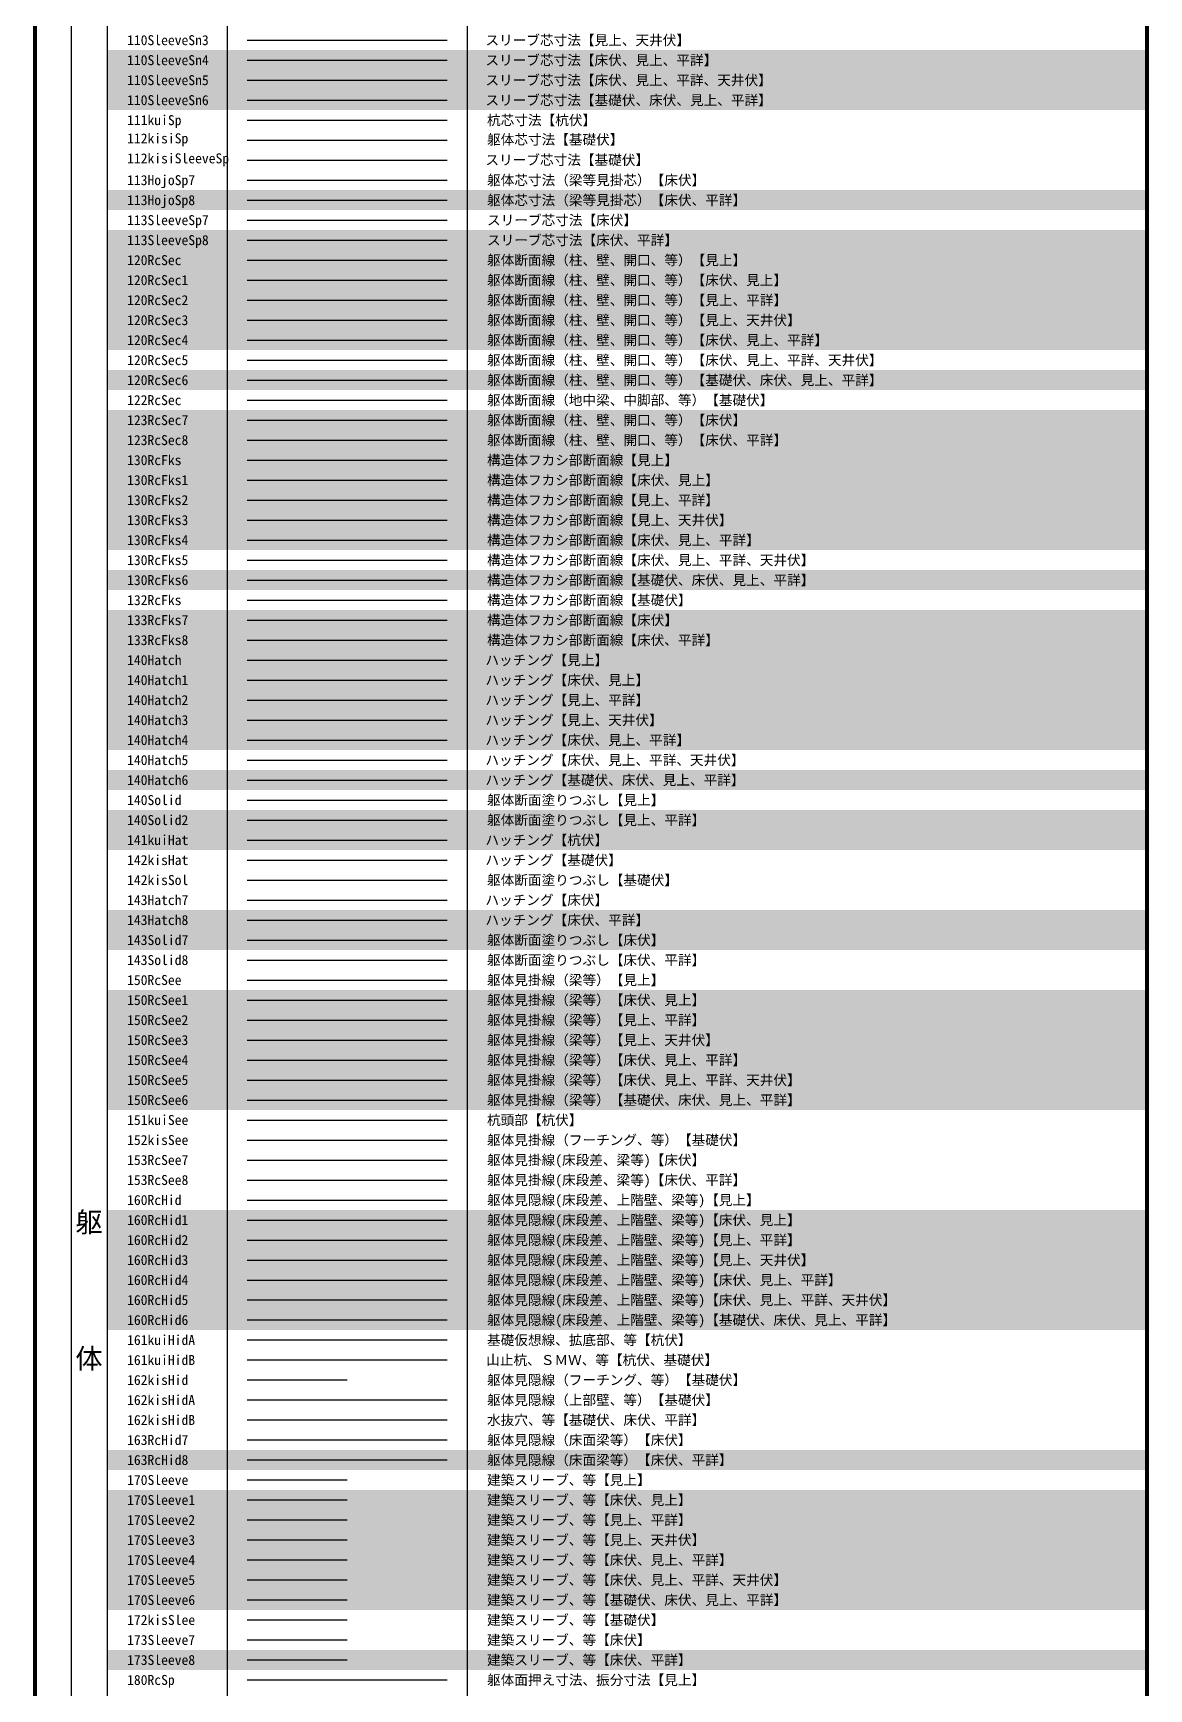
# Model space of a CAD drawing. Header units: millimetres. Extents: x -67913 to 128525, y -54442 to 63422.
# Drawn here: x -30278.5 to -29999.5, y -30676.2 to -30262.2 of the extents above; entities that cross this region are included whole.
import ezdxf
from ezdxf.enums import TextEntityAlignment as Align

# ---------------------------------------------------------------- set-up
doc = ezdxf.new("R2010")
doc.units = ezdxf.units.MM
doc.header["$LTSCALE"] = 500
for name, pattern in [('DD1', [0.1, 0.05, -0.05]), ('DD2', [0.15, 0.1, -0.05]), ('DD3', [0.2, 0.1, -0.1])]:
    doc.linetypes.add(name, pattern=pattern)
for name, color, linetype in [('000Waku', 3, 'Continuous'), ('001Waku', 7, 'Continuous'), ('110SleeveSp', 8, 'Continuous'), ('110SleeveSp3', 8, 'Continuous'), ('110SleeveSp4', 8, 'Continuous'), ('110SleeveSp5', 8, 'Continuous'), ('110SleeveSp6', 8, 'Continuous'), ('111kuiSp', 8, 'Continuous'), ('112kisiSp', 8, 'Continuous'), ('112kisSleeveSp', 8, 'Continuous'), ('113HojoSp7', 8, 'Continuous'), ('113HojoSp8', 8, 'Continuous'), ('113SleeveSp7', 8, 'Continuous'), ('113SleeveSp8', 8, 'Continuous'), ('120RcSec', 7, 'Continuous'), ('120RcSec1', 7, 'Continuous'), ('120RcSec2', 7, 'Continuous'), ('120RcSec3', 7, 'Continuous'), ('120RcSec4', 7, 'Continuous'), ('120RcSec5', 7, 'Continuous'), ('120RcSec6', 7, 'Continuous'), ('122kisSec', 7, 'Continuous'), ('123RcSec7', 7, 'Continuous'), ('123RcSec8', 7, 'Continuous'), ('130RcFks', 2, 'DD3'), ('130RcFks1', 2, 'DD3'), ('130RcFks2', 2, 'DD3'), ('130RcFks3', 2, 'DD3'), ('130RcFks4', 2, 'DD3'), ('130RcFks5', 2, 'DD3'), ('130RcFks6', 2, 'DD3'), ('132kisFks', 2, 'DD3'), ('133RcFks7', 2, 'DD3'), ('133RcFks8', 2, 'DD3'), ('140Hatch', 5, 'Continuous'), ('140Hatch1', 5, 'Continuous'), ('140Hatch2', 5, 'Continuous'), ('140Hatch3', 5, 'Continuous'), ('140Hatch4', 5, 'Continuous'), ('140Hatch5', 5, 'Continuous'), ('140Hatch6', 5, 'Continuous'), ('140Solid', 253, 'Continuous'), ('140Solid2', 253, 'Continuous'), ('141kuiHat', 5, 'Continuous'), ('142kisHat', 5, 'Continuous'), ('142kisSol', 254, 'Continuous'), ('143Hatch7', 5, 'Continuous'), ('143Hatch8', 5, 'Continuous'), ('143Solid7', 253, 'Continuous'), ('143Solid8', 253, 'Continuous'), ('150RcSee', 4, 'Continuous'), ('150RcSee1', 4, 'Continuous'), ('150RcSee2', 4, 'Continuous'), ('150RcSee3', 4, 'Continuous'), ('150RcSee4', 4, 'Continuous'), ('150RcSee5', 4, 'Continuous'), ('150RcSee6', 4, 'Continuous'), ('151kuiSee', 7, 'Continuous'), ('152kisSee', 2, 'Continuous'), ('153RcSee7', 2, 'Continuous'), ('153RcSee8', 2, 'Continuous'), ('160RcHid', 4, 'DD2'), ('160RcHid1', 4, 'DD2'), ('160RcHid2', 4, 'DD2'), ('160RcHid3', 4, 'DD2'), ('160RcHid4', 4, 'DD2'), ('160RcHid5', 4, 'DD2'), ('160RcHid6', 4, 'DD2'), ('161kuiHidA', 4, 'DD2'), ('161kuiHidB', 6, 'DD2'), ('162kisHid', 2, 'DD1'), ('162kisHidA', 8, 'DD2'), ('162kisHidB', 5, 'DD2'), ('163RcHid7', 4, 'DD2'), ('163RcHid8', 4, 'DD2'), ('170Sleeve', 8, 'DD1'), ('170Sleeve1', 8, 'DD1'), ('170Sleeve2', 8, 'DD1'), ('170Sleeve3', 8, 'DD1'), ('170Sleeve4', 8, 'DD1'), ('170Sleeve5', 8, 'DD1'), ('170Sleeve6', 8, 'DD1'), ('172kisSlee', 8, 'DD1'), ('173Sleeve7', 8, 'DD1'), ('173Sleeve8', 8, 'DD1'), ('180RcSp', 8, 'Continuous'), ('220Kabe', 7, 'Continuous')]:
    doc.layers.add(name, color=color, linetype=linetype)
doc.styles.add('ｺﾞｼｯｸ', font='MS Gothic.ttf')
doc.styles.add('ｺﾞｼｯｸ-縦', font='@MS Gothic.ttf')

msp = doc.modelspace()

# ---------------------------------------------------------------- hatches: boundary and pattern name
at = {"layer": '110SleeveSp'}
for points in [[(-30000, -30271.5), (-30000, -30266.5), (-30260, -30266.5), (-30260, -30271.5)], [(-30000, -30276.5), (-30000, -30271.5), (-30260, -30271.5), (-30260, -30276.5)], [(-30000, -30281.5), (-30000, -30276.5), (-30260, -30276.5), (-30260, -30281.5)], [(-30000, -30321.5), (-30000, -30316.5), (-30260, -30316.5), (-30260, -30321.5)], [(-30000, -30326.5), (-30000, -30321.5), (-30260, -30321.5), (-30260, -30326.5)], [(-30000, -30331.5), (-30000, -30326.5), (-30260, -30326.5), (-30260, -30331.5)], [(-30000, -30336.5), (-30000, -30331.5), (-30260, -30331.5), (-30260, -30336.5)], [(-30000, -30341.5), (-30000, -30336.5), (-30260, -30336.5), (-30260, -30341.5)], [(-30000, -30351.5), (-30000, -30346.5), (-30260, -30346.5), (-30260, -30351.5)], [(-30000, -30371.5), (-30000, -30366.5), (-30260, -30366.5), (-30260, -30371.5)], [(-30000, -30376.5), (-30000, -30371.5), (-30260, -30371.5), (-30260, -30376.5)], [(-30000, -30381.5), (-30000, -30376.5), (-30260, -30376.5), (-30260, -30381.5)], [(-30000, -30386.5), (-30000, -30381.5), (-30260, -30381.5), (-30260, -30386.5)], [(-30000, -30391.5), (-30000, -30386.5), (-30260, -30386.5), (-30260, -30391.5)], [(-30000, -30401.5), (-30000, -30396.5), (-30260, -30396.5), (-30260, -30401.5)], [(-30000, -30421.5), (-30000, -30416.5), (-30260, -30416.5), (-30260, -30421.5)], [(-30000, -30426.5), (-30000, -30421.5), (-30260, -30421.5), (-30260, -30426.5)], [(-30000, -30431.5), (-30000, -30426.5), (-30260, -30426.5), (-30260, -30431.5)], [(-30000, -30436.5), (-30000, -30431.5), (-30260, -30431.5), (-30260, -30436.5)], [(-30000, -30441.5), (-30000, -30436.5), (-30260, -30436.5), (-30260, -30441.5)], [(-30000, -30451.5), (-30000, -30446.5), (-30260, -30446.5), (-30260, -30451.5)], [(-30000, -30506.5), (-30000, -30501.5), (-30260, -30501.5), (-30260, -30506.5)], [(-30000, -30511.5), (-30000, -30506.5), (-30260, -30506.5), (-30260, -30511.5)], [(-30000, -30516.5), (-30000, -30511.5), (-30260, -30511.5), (-30260, -30516.5)], [(-30000, -30521.5), (-30000, -30516.5), (-30260, -30516.5), (-30260, -30521.5)], [(-30000, -30526.5), (-30000, -30521.5), (-30260, -30521.5), (-30260, -30526.5)], [(-30000, -30531.5), (-30000, -30526.5), (-30260, -30526.5), (-30260, -30531.5)], [(-30000, -30561.5), (-30000, -30556.5), (-30260, -30556.5), (-30260, -30561.5)], [(-30000, -30566.5), (-30000, -30561.5), (-30260, -30561.5), (-30260, -30566.5)], [(-30000, -30571.5), (-30000, -30566.5), (-30260, -30566.5), (-30260, -30571.5)], [(-30000, -30576.5), (-30000, -30571.5), (-30260, -30571.5), (-30260, -30576.5)], [(-30000, -30581.5), (-30000, -30576.5), (-30260, -30576.5), (-30260, -30581.5)], [(-30000, -30586.5), (-30000, -30581.5), (-30260, -30581.5), (-30260, -30586.5)], [(-30000, -30631.5), (-30000, -30626.5), (-30260, -30626.5), (-30260, -30631.5)], [(-30000, -30636.5), (-30000, -30631.5), (-30260, -30631.5), (-30260, -30636.5)], [(-30000, -30641.5), (-30000, -30636.5), (-30260, -30636.5), (-30260, -30641.5)], [(-30000, -30646.5), (-30000, -30641.5), (-30260, -30641.5), (-30260, -30646.5)], [(-30000, -30651.5), (-30000, -30646.5), (-30260, -30646.5), (-30260, -30651.5)], [(-30000, -30656.5), (-30000, -30651.5), (-30260, -30651.5), (-30260, -30656.5)]]:
    msp.add_hatch(color=241, dxfattribs=at).paths.add_polyline_path(points)
at = {"layer": '122kisSec'}
for points in [[(-30000, -30346.5), (-30260, -30346.5), (-30260, -30351.5), (-30000, -30351.5)], [(-30000, -30396.5), (-30260, -30396.5), (-30260, -30401.5), (-30000, -30401.5)], [(-30000, -30461.5), (-30260, -30461.5), (-30260, -30466.5), (-30000, -30466.5)], [(-30000, -30651.5), (-30260, -30651.5), (-30260, -30656.5), (-30000, -30656.5)]]:
    msp.add_hatch(color=241, dxfattribs=at).paths.add_polyline_path(points)
at = {"layer": '123RcSec7'}
for points in [[(-30000, -30271.5), (-30000, -30266.5), (-30260, -30266.5), (-30260, -30271.5)], [(-30000, -30276.5), (-30000, -30271.5), (-30260, -30271.5), (-30260, -30276.5)], [(-30000, -30281.5), (-30000, -30276.5), (-30260, -30276.5), (-30260, -30281.5)], [(-30000, -30306.5), (-30000, -30301.5), (-30260, -30301.5), (-30260, -30306.5)], [(-30000, -30316.5), (-30000, -30311.5), (-30260, -30311.5), (-30260, -30316.5)], [(-30000, -30341.5), (-30000, -30336.5), (-30260, -30336.5), (-30260, -30341.5)], [(-30000, -30351.5), (-30000, -30346.5), (-30260, -30346.5), (-30260, -30351.5)], [(-30000, -30361.5), (-30000, -30356.5), (-30260, -30356.5), (-30260, -30361.5)], [(-30000, -30366.5), (-30000, -30361.5), (-30260, -30361.5), (-30260, -30366.5)], [(-30000, -30376.5), (-30000, -30371.5), (-30260, -30371.5), (-30260, -30376.5)], [(-30000, -30391.5), (-30000, -30386.5), (-30260, -30386.5), (-30260, -30391.5)], [(-30000, -30401.5), (-30000, -30396.5), (-30260, -30396.5), (-30260, -30401.5)], [(-30000, -30411.5), (-30000, -30406.5), (-30260, -30406.5), (-30260, -30411.5)], [(-30000, -30416.5), (-30000, -30411.5), (-30260, -30411.5), (-30260, -30416.5)], [(-30000, -30426.5), (-30000, -30421.5), (-30260, -30421.5), (-30260, -30426.5)], [(-30000, -30441.5), (-30000, -30436.5), (-30260, -30436.5), (-30260, -30441.5)], [(-30000, -30451.5), (-30000, -30446.5), (-30260, -30446.5), (-30260, -30451.5)], [(-30000, -30486.5), (-30000, -30481.5), (-30260, -30481.5), (-30260, -30486.5)], [(-30000, -30491.5), (-30000, -30486.5), (-30260, -30486.5), (-30260, -30491.5)], [(-30000, -30506.5), (-30000, -30501.5), (-30260, -30501.5), (-30260, -30506.5)], [(-30000, -30521.5), (-30000, -30516.5), (-30260, -30516.5), (-30260, -30521.5)], [(-30000, -30526.5), (-30000, -30521.5), (-30260, -30521.5), (-30260, -30526.5)], [(-30000, -30531.5), (-30000, -30526.5), (-30260, -30526.5), (-30260, -30531.5)], [(-30000, -30561.5), (-30000, -30556.5), (-30260, -30556.5), (-30260, -30561.5)], [(-30000, -30576.5), (-30000, -30571.5), (-30260, -30571.5), (-30260, -30576.5)], [(-30000, -30581.5), (-30000, -30576.5), (-30260, -30576.5), (-30260, -30581.5)], [(-30000, -30586.5), (-30000, -30581.5), (-30260, -30581.5), (-30260, -30586.5)], [(-30000, -30621.5), (-30000, -30616.5), (-30260, -30616.5), (-30260, -30621.5)], [(-30000, -30631.5), (-30000, -30626.5), (-30260, -30626.5), (-30260, -30631.5)], [(-30000, -30646.5), (-30000, -30641.5), (-30260, -30641.5), (-30260, -30646.5)], [(-30000, -30651.5), (-30000, -30646.5), (-30260, -30646.5), (-30260, -30651.5)], [(-30000, -30656.5), (-30000, -30651.5), (-30260, -30651.5), (-30260, -30656.5)]]:
    msp.add_hatch(color=241, dxfattribs=at).paths.add_polyline_path(points)
at = {"layer": '220Kabe'}
for points in [[(-30000, -30271.5), (-30000, -30266.5), (-30260, -30266.5), (-30260, -30271.5)], [(-30000, -30281.5), (-30000, -30276.5), (-30260, -30276.5), (-30260, -30281.5)], [(-30000, -30306.5), (-30000, -30301.5), (-30260, -30301.5), (-30260, -30306.5)], [(-30000, -30316.5), (-30000, -30311.5), (-30260, -30311.5), (-30260, -30316.5)], [(-30000, -30331.5), (-30000, -30326.5), (-30260, -30326.5), (-30260, -30331.5)], [(-30000, -30341.5), (-30000, -30336.5), (-30260, -30336.5), (-30260, -30341.5)], [(-30000, -30351.5), (-30000, -30346.5), (-30260, -30346.5), (-30260, -30351.5)], [(-30000, -30366.5), (-30000, -30361.5), (-30260, -30361.5), (-30260, -30366.5)], [(-30000, -30381.5), (-30000, -30376.5), (-30260, -30376.5), (-30260, -30381.5)], [(-30000, -30391.5), (-30000, -30386.5), (-30260, -30386.5), (-30260, -30391.5)], [(-30000, -30401.5), (-30000, -30396.5), (-30260, -30396.5), (-30260, -30401.5)], [(-30000, -30416.5), (-30000, -30411.5), (-30260, -30411.5), (-30260, -30416.5)], [(-30000, -30431.5), (-30000, -30426.5), (-30260, -30426.5), (-30260, -30431.5)], [(-30000, -30441.5), (-30000, -30436.5), (-30260, -30436.5), (-30260, -30441.5)], [(-30000, -30451.5), (-30000, -30446.5), (-30260, -30446.5), (-30260, -30451.5)], [(-30000, -30461.5), (-30000, -30456.5), (-30260, -30456.5), (-30260, -30461.5)], [(-30000, -30486.5), (-30000, -30481.5), (-30260, -30481.5), (-30260, -30486.5)], [(-30000, -30511.5), (-30000, -30506.5), (-30260, -30506.5), (-30260, -30511.5)], [(-30000, -30521.5), (-30000, -30516.5), (-30260, -30516.5), (-30260, -30521.5)], [(-30000, -30531.5), (-30000, -30526.5), (-30260, -30526.5), (-30260, -30531.5)], [(-30000, -30566.5), (-30000, -30561.5), (-30260, -30561.5), (-30260, -30566.5)], [(-30000, -30576.5), (-30000, -30571.5), (-30260, -30571.5), (-30260, -30576.5)], [(-30000, -30581.5), (-30000, -30576.5), (-30260, -30576.5), (-30260, -30581.5)], [(-30000, -30586.5), (-30000, -30581.5), (-30260, -30581.5), (-30260, -30586.5)], [(-30000, -30636.5), (-30000, -30631.5), (-30260, -30631.5), (-30260, -30636.5)], [(-30000, -30646.5), (-30000, -30641.5), (-30260, -30641.5), (-30260, -30646.5)], [(-30000, -30651.5), (-30000, -30646.5), (-30260, -30646.5), (-30260, -30651.5)], [(-30000, -30656.5), (-30000, -30651.5), (-30260, -30651.5), (-30260, -30656.5)], [(-30000, -30671.5), (-30000, -30666.5), (-30260, -30666.5), (-30260, -30671.5)]]:
    msp.add_hatch(color=241, dxfattribs=at).paths.add_polyline_path(points)

# ---------------------------------------------------------------- linework, layer by layer
at = {"layer": '000Waku'}
for p, q in [((-30260, -30015), (-30260, -31899)), ((-30230, -30015), (-30230, -31899)), ((-30170, -30015), (-30170, -31899)), ((-30269, -30104), (-30269, -31809))]:
    msp.add_line(p, q, dxfattribs=at)
at = {"layer": '000Waku', "const_width": 1}
msp.add_lwpolyline([(-30000, -31899), (-30278, -31899), (-30278, -30000), (-30000, -30000)], close=True, dxfattribs=at)
at = {"layer": '110SleeveSp3'}
msp.add_line((-30225, -30264), (-30175, -30264), dxfattribs=at)
at = {"layer": '110SleeveSp4'}
msp.add_line((-30225, -30269), (-30175, -30269), dxfattribs=at)
at = {"layer": '110SleeveSp5'}
msp.add_line((-30225, -30274), (-30175, -30274), dxfattribs=at)
at = {"layer": '110SleeveSp6'}
msp.add_line((-30225, -30279), (-30175, -30279), dxfattribs=at)
at = {"layer": '111kuiSp'}
msp.add_line((-30225, -30284), (-30175, -30284), dxfattribs=at)
at = {"layer": '112kisiSp'}
msp.add_line((-30225, -30289), (-30175, -30289), dxfattribs=at)
at = {"layer": '112kisSleeveSp'}
msp.add_line((-30225, -30294), (-30175, -30294), dxfattribs=at)
at = {"layer": '113HojoSp7'}
msp.add_line((-30225, -30299), (-30175, -30299), dxfattribs=at)
at = {"layer": '113HojoSp8'}
msp.add_line((-30225, -30304), (-30175, -30304), dxfattribs=at)
at = {"layer": '113SleeveSp7'}
msp.add_line((-30225, -30309), (-30175, -30309), dxfattribs=at)
at = {"layer": '113SleeveSp8'}
msp.add_line((-30225, -30314), (-30175, -30314), dxfattribs=at)
at = {"layer": '120RcSec'}
msp.add_line((-30225, -30319), (-30175, -30319), dxfattribs=at)
at = {"layer": '120RcSec1'}
msp.add_line((-30225, -30324), (-30175, -30324), dxfattribs=at)
at = {"layer": '120RcSec2'}
msp.add_line((-30225, -30329), (-30175, -30329), dxfattribs=at)
at = {"layer": '120RcSec3'}
msp.add_line((-30225, -30334), (-30175, -30334), dxfattribs=at)
at = {"layer": '120RcSec4'}
msp.add_line((-30225, -30339), (-30175, -30339), dxfattribs=at)
at = {"layer": '120RcSec5'}
msp.add_line((-30225, -30344), (-30175, -30344), dxfattribs=at)
at = {"layer": '120RcSec6'}
msp.add_line((-30225, -30349), (-30175, -30349), dxfattribs=at)
at = {"layer": '122kisSec'}
msp.add_line((-30225, -30354), (-30175, -30354), dxfattribs=at)
at = {"layer": '123RcSec7'}
msp.add_line((-30225, -30359), (-30175, -30359), dxfattribs=at)
at = {"layer": '123RcSec8'}
msp.add_line((-30225, -30364), (-30175, -30364), dxfattribs=at)
at = {"layer": '130RcFks'}
msp.add_line((-30225, -30369), (-30175, -30369), dxfattribs=at)
at = {"layer": '130RcFks1'}
msp.add_line((-30225, -30374), (-30175, -30374), dxfattribs=at)
at = {"layer": '130RcFks2'}
msp.add_line((-30225, -30379), (-30175, -30379), dxfattribs=at)
at = {"layer": '130RcFks3'}
msp.add_line((-30225, -30384), (-30175, -30384), dxfattribs=at)
at = {"layer": '130RcFks4'}
msp.add_line((-30225, -30389), (-30175, -30389), dxfattribs=at)
at = {"layer": '130RcFks5'}
msp.add_line((-30225, -30394), (-30175, -30394), dxfattribs=at)
at = {"layer": '130RcFks6'}
msp.add_line((-30225, -30399), (-30175, -30399), dxfattribs=at)
at = {"layer": '132kisFks'}
msp.add_line((-30225, -30404), (-30175, -30404), dxfattribs=at)
at = {"layer": '133RcFks7'}
msp.add_line((-30225, -30409), (-30175, -30409), dxfattribs=at)
at = {"layer": '133RcFks8'}
msp.add_line((-30225, -30414), (-30175, -30414), dxfattribs=at)
at = {"layer": '140Hatch'}
msp.add_line((-30225, -30419), (-30175, -30419), dxfattribs=at)
at = {"layer": '140Hatch1'}
msp.add_line((-30225, -30424), (-30175, -30424), dxfattribs=at)
at = {"layer": '140Hatch2'}
msp.add_line((-30225, -30429), (-30175, -30429), dxfattribs=at)
at = {"layer": '140Hatch3'}
msp.add_line((-30225, -30434), (-30175, -30434), dxfattribs=at)
at = {"layer": '140Hatch4'}
msp.add_line((-30225, -30439), (-30175, -30439), dxfattribs=at)
at = {"layer": '140Hatch5'}
msp.add_line((-30225, -30444), (-30175, -30444), dxfattribs=at)
at = {"layer": '140Hatch6'}
msp.add_line((-30225, -30449), (-30175, -30449), dxfattribs=at)
at = {"layer": '140Solid'}
msp.add_line((-30225, -30454), (-30175, -30454), dxfattribs=at)
at = {"layer": '140Solid2'}
msp.add_line((-30225, -30459), (-30175, -30459), dxfattribs=at)
at = {"layer": '141kuiHat'}
msp.add_line((-30225, -30464), (-30175, -30464), dxfattribs=at)
at = {"layer": '142kisHat'}
msp.add_line((-30225, -30469), (-30175, -30469), dxfattribs=at)
at = {"layer": '142kisSol'}
msp.add_line((-30225, -30474), (-30175, -30474), dxfattribs=at)
at = {"layer": '143Hatch7'}
msp.add_line((-30225, -30479), (-30175, -30479), dxfattribs=at)
at = {"layer": '143Hatch8'}
msp.add_line((-30225, -30484), (-30175, -30484), dxfattribs=at)
at = {"layer": '143Solid7'}
msp.add_line((-30225, -30489), (-30175, -30489), dxfattribs=at)
at = {"layer": '143Solid8'}
msp.add_line((-30225, -30494), (-30175, -30494), dxfattribs=at)
at = {"layer": '150RcSee'}
msp.add_line((-30225, -30499), (-30175, -30499), dxfattribs=at)
at = {"layer": '150RcSee1'}
msp.add_line((-30225, -30504), (-30175, -30504), dxfattribs=at)
at = {"layer": '150RcSee2'}
msp.add_line((-30225, -30509), (-30175, -30509), dxfattribs=at)
at = {"layer": '150RcSee3'}
msp.add_line((-30225, -30514), (-30175, -30514), dxfattribs=at)
at = {"layer": '150RcSee4'}
msp.add_line((-30225, -30519), (-30175, -30519), dxfattribs=at)
at = {"layer": '150RcSee5'}
msp.add_line((-30225, -30524), (-30175, -30524), dxfattribs=at)
at = {"layer": '150RcSee6'}
msp.add_line((-30225, -30529), (-30175, -30529), dxfattribs=at)
at = {"layer": '151kuiSee'}
msp.add_line((-30225, -30534), (-30175, -30534), dxfattribs=at)
at = {"layer": '152kisSee'}
msp.add_line((-30225, -30539), (-30175, -30539), dxfattribs=at)
at = {"layer": '153RcSee7'}
msp.add_line((-30225, -30544), (-30175, -30544), dxfattribs=at)
at = {"layer": '153RcSee8'}
msp.add_line((-30225, -30549), (-30175, -30549), dxfattribs=at)
at = {"layer": '160RcHid'}
msp.add_line((-30225, -30554), (-30175, -30554), dxfattribs=at)
at = {"layer": '160RcHid1'}
msp.add_line((-30225, -30559), (-30175, -30559), dxfattribs=at)
at = {"layer": '160RcHid2'}
msp.add_line((-30225, -30564), (-30175, -30564), dxfattribs=at)
at = {"layer": '160RcHid3'}
msp.add_line((-30225, -30569), (-30175, -30569), dxfattribs=at)
at = {"layer": '160RcHid4'}
msp.add_line((-30225, -30574), (-30175, -30574), dxfattribs=at)
at = {"layer": '160RcHid5'}
msp.add_line((-30225, -30579), (-30175, -30579), dxfattribs=at)
at = {"layer": '160RcHid6'}
msp.add_line((-30225, -30584), (-30175, -30584), dxfattribs=at)
at = {"layer": '161kuiHidA'}
msp.add_line((-30225, -30589), (-30175, -30589), dxfattribs=at)
at = {"layer": '161kuiHidB'}
msp.add_line((-30225, -30594), (-30175, -30594), dxfattribs=at)
at = {"layer": '162kisHid'}
msp.add_line((-30225, -30599), (-30175, -30599), dxfattribs=at)
at = {"layer": '162kisHidA'}
msp.add_line((-30225, -30604), (-30175, -30604), dxfattribs=at)
at = {"layer": '162kisHidB'}
msp.add_line((-30225, -30609), (-30175, -30609), dxfattribs=at)
at = {"layer": '163RcHid7'}
msp.add_line((-30225, -30614), (-30175, -30614), dxfattribs=at)
at = {"layer": '163RcHid8'}
msp.add_line((-30225, -30619), (-30175, -30619), dxfattribs=at)
at = {"layer": '170Sleeve'}
msp.add_line((-30225, -30624), (-30175, -30624), dxfattribs=at)
at = {"layer": '170Sleeve1'}
msp.add_line((-30225, -30629), (-30175, -30629), dxfattribs=at)
at = {"layer": '170Sleeve2'}
msp.add_line((-30225, -30634), (-30175, -30634), dxfattribs=at)
at = {"layer": '170Sleeve3'}
msp.add_line((-30225, -30639), (-30175, -30639), dxfattribs=at)
at = {"layer": '170Sleeve4'}
msp.add_line((-30225, -30644), (-30175, -30644), dxfattribs=at)
at = {"layer": '170Sleeve5'}
msp.add_line((-30225, -30649), (-30175, -30649), dxfattribs=at)
at = {"layer": '170Sleeve6'}
msp.add_line((-30225, -30654), (-30175, -30654), dxfattribs=at)
at = {"layer": '172kisSlee'}
msp.add_line((-30225, -30659), (-30175, -30659), dxfattribs=at)
at = {"layer": '173Sleeve7'}
msp.add_line((-30225, -30664), (-30175, -30664), dxfattribs=at)
at = {"layer": '173Sleeve8'}
msp.add_line((-30225, -30669), (-30175, -30669), dxfattribs=at)
at = {"layer": '180RcSp'}
msp.add_line((-30225, -30674), (-30175, -30674), dxfattribs=at)

# ---------------------------------------------------------------- texts
at = {"layer": '001Waku', "style": 'ｺﾞｼｯｸ-縦'}
msp.add_text('躯\u3000\u3000\u3000\u3000体', height=5, rotation=270, dxfattribs=at).set_placement((-30264.5, -30576.5), align=Align.MIDDLE)
at = {"layer": '110SleeveSp3', "style": 'ｺﾞｼｯｸ'}
for s, p in [('110SleeveSn3', (-30255, -30264)), ('スリーブ芯寸法【見上、天井伏】', (-30165.4, -30264))]:
    msp.add_text(s, height=2.5, dxfattribs=at).set_placement(p, align=Align.MIDDLE_LEFT)
at = {"layer": '110SleeveSp4', "style": 'ｺﾞｼｯｸ'}
for s, p in [('110SleeveSn4', (-30255, -30269)), ('スリーブ芯寸法【床伏、見上、平詳】', (-30165.4, -30269))]:
    msp.add_text(s, height=2.5, dxfattribs=at).set_placement(p, align=Align.MIDDLE_LEFT)
at = {"layer": '110SleeveSp5', "style": 'ｺﾞｼｯｸ'}
for s, p in [('110SleeveSn5', (-30255, -30274)), ('スリーブ芯寸法【床伏、見上、平詳、天井伏】', (-30165.4, -30274))]:
    msp.add_text(s, height=2.5, dxfattribs=at).set_placement(p, align=Align.MIDDLE_LEFT)
at = {"layer": '110SleeveSp6', "style": 'ｺﾞｼｯｸ'}
for s, p in [('110SleeveSn6', (-30255, -30279)), ('スリーブ芯寸法【基礎伏、床伏、見上、平詳】', (-30165.4, -30279))]:
    msp.add_text(s, height=2.5, dxfattribs=at).set_placement(p, align=Align.MIDDLE_LEFT)
at = {"layer": '111kuiSp', "style": 'ｺﾞｼｯｸ'}
for s, p in [('111kuiSp', (-30255, -30284)), ('杭芯寸法【杭伏】', (-30165, -30284))]:
    msp.add_text(s, height=2.5, dxfattribs=at).set_placement(p, align=Align.MIDDLE_LEFT)
at = {"layer": '112kisiSp', "style": 'ｺﾞｼｯｸ'}
for s, p in [('112kisiSp', (-30255, -30288.5558)), ('躯体芯寸法【基礎伏】', (-30165, -30288.8477))]:
    msp.add_text(s, height=2.5, dxfattribs=at).set_placement(p, align=Align.MIDDLE_LEFT)
at = {"layer": '112kisSleeveSp', "style": 'ｺﾞｼｯｸ'}
for s, p in [('112kisiSleeveSp', (-30255, -30293.5558)), ('スリーブ芯寸法【基礎伏】', (-30165.4, -30293.9492))]:
    msp.add_text(s, height=2.5, dxfattribs=at).set_placement(p, align=Align.MIDDLE_LEFT)
at = {"layer": '113HojoSp7', "style": 'ｺﾞｼｯｸ'}
for s, p in [('113HojoSp7', (-30255, -30299)), ('躯体芯寸法（梁等見掛芯）【床伏】', (-30165, -30299))]:
    msp.add_text(s, height=2.5, dxfattribs=at).set_placement(p, align=Align.MIDDLE_LEFT)
at = {"layer": '113HojoSp8', "style": 'ｺﾞｼｯｸ'}
for s, p in [('113HojoSp8', (-30255, -30304)), ('躯体芯寸法（梁等見掛芯）【床伏、平詳】', (-30165, -30304))]:
    msp.add_text(s, height=2.5, dxfattribs=at).set_placement(p, align=Align.MIDDLE_LEFT)
at = {"layer": '113SleeveSp7', "style": 'ｺﾞｼｯｸ'}
for s, p in [('113SleeveSp7', (-30255, -30309)), ('スリーブ芯寸法【床伏】', (-30165, -30309))]:
    msp.add_text(s, height=2.5, dxfattribs=at).set_placement(p, align=Align.MIDDLE_LEFT)
at = {"layer": '113SleeveSp8', "style": 'ｺﾞｼｯｸ'}
for s, p in [('113SleeveSp8', (-30255, -30314)), ('スリーブ芯寸法【床伏、平詳】', (-30165, -30314))]:
    msp.add_text(s, height=2.5, dxfattribs=at).set_placement(p, align=Align.MIDDLE_LEFT)
at = {"layer": '120RcSec', "style": 'ｺﾞｼｯｸ'}
for s, p in [('120RcSec', (-30255, -30319)), ('躯体断面線（柱、壁、開口、等）【見上】', (-30165, -30319))]:
    msp.add_text(s, height=2.5, dxfattribs=at).set_placement(p, align=Align.MIDDLE_LEFT)
at = {"layer": '120RcSec1', "style": 'ｺﾞｼｯｸ'}
for s, p in [('120RcSec1', (-30255, -30324)), ('躯体断面線（柱、壁、開口、等）【床伏、見上】', (-30165, -30324))]:
    msp.add_text(s, height=2.5, dxfattribs=at).set_placement(p, align=Align.MIDDLE_LEFT)
at = {"layer": '120RcSec2', "style": 'ｺﾞｼｯｸ'}
for s, p in [('120RcSec2', (-30255, -30329)), ('躯体断面線（柱、壁、開口、等）【見上、平詳】', (-30165, -30329))]:
    msp.add_text(s, height=2.5, dxfattribs=at).set_placement(p, align=Align.MIDDLE_LEFT)
at = {"layer": '120RcSec3', "style": 'ｺﾞｼｯｸ'}
for s, p in [('120RcSec3', (-30255, -30334)), ('躯体断面線（柱、壁、開口、等）【見上、天井伏】', (-30165, -30334))]:
    msp.add_text(s, height=2.5, dxfattribs=at).set_placement(p, align=Align.MIDDLE_LEFT)
at = {"layer": '120RcSec4', "style": 'ｺﾞｼｯｸ'}
for s, p in [('躯体断面線（柱、壁、開口、等）【床伏、見上、平詳】', (-30165, -30339)), ('120RcSec4', (-30255, -30339))]:
    msp.add_text(s, height=2.5, dxfattribs=at).set_placement(p, align=Align.MIDDLE_LEFT)
at = {"layer": '120RcSec5', "style": 'ｺﾞｼｯｸ'}
for s, p in [('120RcSec5', (-30255, -30344)), ('躯体断面線（柱、壁、開口、等）【床伏、見上、平詳、天井伏】', (-30165, -30344))]:
    msp.add_text(s, height=2.5, dxfattribs=at).set_placement(p, align=Align.MIDDLE_LEFT)
at = {"layer": '120RcSec6', "style": 'ｺﾞｼｯｸ'}
for s, p in [('120RcSec6', (-30255, -30349)), ('躯体断面線（柱、壁、開口、等）【基礎伏、床伏、見上、平詳】', (-30165, -30349))]:
    msp.add_text(s, height=2.5, dxfattribs=at).set_placement(p, align=Align.MIDDLE_LEFT)
at = {"layer": '122kisSec', "style": 'ｺﾞｼｯｸ'}
for s, p in [('122RcSec', (-30255, -30354)), ('躯体断面線（地中梁、中脚部、等）【基礎伏】', (-30165, -30354))]:
    msp.add_text(s, height=2.5, dxfattribs=at).set_placement(p, align=Align.MIDDLE_LEFT)
at = {"layer": '123RcSec7', "style": 'ｺﾞｼｯｸ'}
for s, p in [('123RcSec7', (-30255, -30359)), ('躯体断面線（柱、壁、開口、等）【床伏】', (-30165, -30359))]:
    msp.add_text(s, height=2.5, dxfattribs=at).set_placement(p, align=Align.MIDDLE_LEFT)
at = {"layer": '123RcSec8', "style": 'ｺﾞｼｯｸ'}
for s, p in [('躯体断面線（柱、壁、開口、等）【床伏、平詳】', (-30165, -30364)), ('123RcSec8', (-30255, -30364))]:
    msp.add_text(s, height=2.5, dxfattribs=at).set_placement(p, align=Align.MIDDLE_LEFT)
at = {"layer": '130RcFks', "style": 'ｺﾞｼｯｸ'}
for s, p in [('130RcFks', (-30255, -30369)), ('構造体フカシ部断面線【見上】', (-30165, -30369))]:
    msp.add_text(s, height=2.5, dxfattribs=at).set_placement(p, align=Align.MIDDLE_LEFT)
at = {"layer": '130RcFks1', "style": 'ｺﾞｼｯｸ'}
for s, p in [('130RcFks1', (-30255, -30374)), ('構造体フカシ部断面線【床伏、見上】', (-30165, -30374))]:
    msp.add_text(s, height=2.5, dxfattribs=at).set_placement(p, align=Align.MIDDLE_LEFT)
at = {"layer": '130RcFks2', "style": 'ｺﾞｼｯｸ'}
for s, p in [('130RcFks2', (-30255, -30379)), ('構造体フカシ部断面線【見上、平詳】', (-30165, -30379))]:
    msp.add_text(s, height=2.5, dxfattribs=at).set_placement(p, align=Align.MIDDLE_LEFT)
at = {"layer": '130RcFks3', "style": 'ｺﾞｼｯｸ'}
for s, p in [('130RcFks3', (-30255, -30384)), ('構造体フカシ部断面線【見上、天井伏】', (-30165, -30384))]:
    msp.add_text(s, height=2.5, dxfattribs=at).set_placement(p, align=Align.MIDDLE_LEFT)
at = {"layer": '130RcFks4', "style": 'ｺﾞｼｯｸ'}
for s, p in [('130RcFks4', (-30255, -30389)), ('構造体フカシ部断面線【床伏、見上、平詳】', (-30165, -30389))]:
    msp.add_text(s, height=2.5, dxfattribs=at).set_placement(p, align=Align.MIDDLE_LEFT)
at = {"layer": '130RcFks5', "style": 'ｺﾞｼｯｸ'}
for s, p in [('130RcFks5', (-30255, -30394)), ('構造体フカシ部断面線【床伏、見上、平詳、天井伏】', (-30165, -30394))]:
    msp.add_text(s, height=2.5, dxfattribs=at).set_placement(p, align=Align.MIDDLE_LEFT)
at = {"layer": '130RcFks6', "style": 'ｺﾞｼｯｸ'}
for s, p in [('130RcFks6', (-30255, -30399)), ('構造体フカシ部断面線【基礎伏、床伏、見上、平詳】', (-30165, -30399))]:
    msp.add_text(s, height=2.5, dxfattribs=at).set_placement(p, align=Align.MIDDLE_LEFT)
at = {"layer": '132kisFks', "style": 'ｺﾞｼｯｸ'}
for s, p in [('132RcFks', (-30255, -30404)), ('構造体フカシ部断面線【基礎伏】', (-30165, -30404))]:
    msp.add_text(s, height=2.5, dxfattribs=at).set_placement(p, align=Align.MIDDLE_LEFT)
at = {"layer": '133RcFks7', "style": 'ｺﾞｼｯｸ'}
for s, p in [('133RcFks7', (-30255, -30409)), ('構造体フカシ部断面線【床伏】', (-30165, -30409))]:
    msp.add_text(s, height=2.5, dxfattribs=at).set_placement(p, align=Align.MIDDLE_LEFT)
at = {"layer": '133RcFks8', "style": 'ｺﾞｼｯｸ'}
for s, p in [('133RcFks8', (-30255, -30414)), ('構造体フカシ部断面線【床伏、平詳】', (-30165, -30414))]:
    msp.add_text(s, height=2.5, dxfattribs=at).set_placement(p, align=Align.MIDDLE_LEFT)
at = {"layer": '140Hatch', "style": 'ｺﾞｼｯｸ'}
for s, p in [('140Hatch', (-30255, -30419)), ('ハッチング【見上】', (-30165.4, -30419))]:
    msp.add_text(s, height=2.5, dxfattribs=at).set_placement(p, align=Align.MIDDLE_LEFT)
at = {"layer": '140Hatch1', "style": 'ｺﾞｼｯｸ'}
for s, p in [('140Hatch1', (-30255, -30424)), ('ハッチング【床伏、見上】', (-30165.4, -30424))]:
    msp.add_text(s, height=2.5, dxfattribs=at).set_placement(p, align=Align.MIDDLE_LEFT)
at = {"layer": '140Hatch2', "style": 'ｺﾞｼｯｸ'}
for s, p in [('140Hatch2', (-30255, -30429)), ('ハッチング【見上、平詳】', (-30165.4, -30429))]:
    msp.add_text(s, height=2.5, dxfattribs=at).set_placement(p, align=Align.MIDDLE_LEFT)
at = {"layer": '140Hatch3', "style": 'ｺﾞｼｯｸ'}
for s, p in [('140Hatch3', (-30255, -30434)), ('ハッチング【見上、天井伏】', (-30165.4, -30434))]:
    msp.add_text(s, height=2.5, dxfattribs=at).set_placement(p, align=Align.MIDDLE_LEFT)
at = {"layer": '140Hatch4', "style": 'ｺﾞｼｯｸ'}
for s, p in [('140Hatch4', (-30255, -30439)), ('ハッチング【床伏、見上、平詳】', (-30165.4, -30439))]:
    msp.add_text(s, height=2.5, dxfattribs=at).set_placement(p, align=Align.MIDDLE_LEFT)
at = {"layer": '140Hatch5', "style": 'ｺﾞｼｯｸ'}
for s, p in [('140Hatch5', (-30255, -30444)), ('ハッチング【床伏、見上、平詳、天井伏】', (-30165.4, -30444))]:
    msp.add_text(s, height=2.5, dxfattribs=at).set_placement(p, align=Align.MIDDLE_LEFT)
at = {"layer": '140Hatch6', "style": 'ｺﾞｼｯｸ'}
for s, p in [('140Hatch6', (-30255, -30449)), ('ハッチング【基礎伏、床伏、見上、平詳】', (-30165.4, -30449))]:
    msp.add_text(s, height=2.5, dxfattribs=at).set_placement(p, align=Align.MIDDLE_LEFT)
at = {"layer": '140Solid', "style": 'ｺﾞｼｯｸ'}
for s, p in [('140Solid', (-30255, -30454)), ('躯体断面塗りつぶし【見上】', (-30165, -30454))]:
    msp.add_text(s, height=2.5, dxfattribs=at).set_placement(p, align=Align.MIDDLE_LEFT)
at = {"layer": '140Solid2', "style": 'ｺﾞｼｯｸ'}
for s, p in [('140Solid2', (-30255, -30459)), ('躯体断面塗りつぶし【見上、平詳】', (-30165, -30459))]:
    msp.add_text(s, height=2.5, dxfattribs=at).set_placement(p, align=Align.MIDDLE_LEFT)
at = {"layer": '141kuiHat', "style": 'ｺﾞｼｯｸ'}
for s, p in [('141kuiHat', (-30255, -30464)), ('ハッチング【杭伏】', (-30165.4, -30464))]:
    msp.add_text(s, height=2.5, dxfattribs=at).set_placement(p, align=Align.MIDDLE_LEFT)
at = {"layer": '142kisHat', "style": 'ｺﾞｼｯｸ'}
for s, p in [('142kisHat', (-30255, -30469)), ('ハッチング【基礎伏】', (-30165.4, -30469))]:
    msp.add_text(s, height=2.5, dxfattribs=at).set_placement(p, align=Align.MIDDLE_LEFT)
at = {"layer": '142kisSol', "style": 'ｺﾞｼｯｸ'}
for s, p in [('142kisSol', (-30255, -30474)), ('躯体断面塗りつぶし【基礎伏】', (-30165, -30474))]:
    msp.add_text(s, height=2.5, dxfattribs=at).set_placement(p, align=Align.MIDDLE_LEFT)
at = {"layer": '143Hatch7', "style": 'ｺﾞｼｯｸ'}
for s, p in [('143Hatch7', (-30255, -30479)), ('ハッチング【床伏】', (-30165.4, -30479))]:
    msp.add_text(s, height=2.5, dxfattribs=at).set_placement(p, align=Align.MIDDLE_LEFT)
at = {"layer": '143Hatch8', "style": 'ｺﾞｼｯｸ'}
for s, p in [('ハッチング【床伏、平詳】', (-30165.4, -30484)), ('143Hatch8', (-30255, -30484))]:
    msp.add_text(s, height=2.5, dxfattribs=at).set_placement(p, align=Align.MIDDLE_LEFT)
at = {"layer": '143Solid7', "style": 'ｺﾞｼｯｸ'}
for s, p in [('143Solid7', (-30255, -30489)), ('躯体断面塗りつぶし【床伏】', (-30165, -30489))]:
    msp.add_text(s, height=2.5, dxfattribs=at).set_placement(p, align=Align.MIDDLE_LEFT)
at = {"layer": '143Solid8', "style": 'ｺﾞｼｯｸ'}
for s, p in [('143Solid8', (-30255, -30494)), ('躯体断面塗りつぶし【床伏、平詳】', (-30165, -30494))]:
    msp.add_text(s, height=2.5, dxfattribs=at).set_placement(p, align=Align.MIDDLE_LEFT)
at = {"layer": '150RcSee', "style": 'ｺﾞｼｯｸ'}
for s, p in [('150RcSee', (-30255, -30499)), ('躯体見掛線（梁等）【見上】', (-30165, -30499))]:
    msp.add_text(s, height=2.5, dxfattribs=at).set_placement(p, align=Align.MIDDLE_LEFT)
at = {"layer": '150RcSee1', "style": 'ｺﾞｼｯｸ'}
for s, p in [('150RcSee1', (-30255, -30504)), ('躯体見掛線（梁等）【床伏、見上】', (-30165, -30504))]:
    msp.add_text(s, height=2.5, dxfattribs=at).set_placement(p, align=Align.MIDDLE_LEFT)
at = {"layer": '150RcSee2', "style": 'ｺﾞｼｯｸ'}
for s, p in [('150RcSee2', (-30255, -30509)), ('躯体見掛線（梁等）【見上、平詳】', (-30165, -30509))]:
    msp.add_text(s, height=2.5, dxfattribs=at).set_placement(p, align=Align.MIDDLE_LEFT)
at = {"layer": '150RcSee3', "style": 'ｺﾞｼｯｸ'}
for s, p in [('150RcSee3', (-30255, -30514)), ('躯体見掛線（梁等）【見上、天井伏】', (-30165, -30514))]:
    msp.add_text(s, height=2.5, dxfattribs=at).set_placement(p, align=Align.MIDDLE_LEFT)
at = {"layer": '150RcSee4', "style": 'ｺﾞｼｯｸ'}
for s, p in [('150RcSee4', (-30255, -30519)), ('躯体見掛線（梁等）【床伏、見上、平詳】', (-30165, -30519))]:
    msp.add_text(s, height=2.5, dxfattribs=at).set_placement(p, align=Align.MIDDLE_LEFT)
at = {"layer": '150RcSee5', "style": 'ｺﾞｼｯｸ'}
for s, p in [('150RcSee5', (-30255, -30524)), ('躯体見掛線（梁等）【床伏、見上、平詳、天井伏】', (-30165, -30524))]:
    msp.add_text(s, height=2.5, dxfattribs=at).set_placement(p, align=Align.MIDDLE_LEFT)
at = {"layer": '150RcSee6', "style": 'ｺﾞｼｯｸ'}
for s, p in [('150RcSee6', (-30255, -30529)), ('躯体見掛線（梁等）【基礎伏、床伏、見上、平詳】', (-30165, -30529))]:
    msp.add_text(s, height=2.5, dxfattribs=at).set_placement(p, align=Align.MIDDLE_LEFT)
at = {"layer": '151kuiSee', "style": 'ｺﾞｼｯｸ'}
for s, p in [('151kuiSee', (-30255, -30534)), ('杭頭部【杭伏】', (-30165, -30534))]:
    msp.add_text(s, height=2.5, dxfattribs=at).set_placement(p, align=Align.MIDDLE_LEFT)
at = {"layer": '152kisSee', "style": 'ｺﾞｼｯｸ'}
for s, p in [('152kisSee', (-30255, -30539)), ('躯体見掛線（フーチング、等）【基礎伏】', (-30165, -30539))]:
    msp.add_text(s, height=2.5, dxfattribs=at).set_placement(p, align=Align.MIDDLE_LEFT)
at = {"layer": '153RcSee7', "style": 'ｺﾞｼｯｸ'}
for s, p in [('153RcSee7', (-30255, -30544)), ('躯体見掛線(床段差、梁等)【床伏】', (-30165, -30544))]:
    msp.add_text(s, height=2.5, dxfattribs=at).set_placement(p, align=Align.MIDDLE_LEFT)
at = {"layer": '153RcSee8', "style": 'ｺﾞｼｯｸ'}
for s, p in [('153RcSee8', (-30255, -30549)), ('躯体見掛線(床段差、梁等)【床伏、平詳】', (-30165, -30549))]:
    msp.add_text(s, height=2.5, dxfattribs=at).set_placement(p, align=Align.MIDDLE_LEFT)
at = {"layer": '160RcHid', "style": 'ｺﾞｼｯｸ'}
for s, p in [('160RcHid', (-30255, -30554)), ('躯体見隠線(床段差、上階壁、梁等)【見上】', (-30165, -30554))]:
    msp.add_text(s, height=2.5, dxfattribs=at).set_placement(p, align=Align.MIDDLE_LEFT)
at = {"layer": '160RcHid1', "style": 'ｺﾞｼｯｸ'}
for s, p in [('160RcHid1', (-30255, -30559)), ('躯体見隠線(床段差、上階壁、梁等)【床伏、見上】', (-30165, -30559))]:
    msp.add_text(s, height=2.5, dxfattribs=at).set_placement(p, align=Align.MIDDLE_LEFT)
at = {"layer": '160RcHid2', "style": 'ｺﾞｼｯｸ'}
for s, p in [('160RcHid2', (-30255, -30564)), ('躯体見隠線(床段差、上階壁、梁等)【見上、平詳】', (-30165, -30564))]:
    msp.add_text(s, height=2.5, dxfattribs=at).set_placement(p, align=Align.MIDDLE_LEFT)
at = {"layer": '160RcHid3', "style": 'ｺﾞｼｯｸ'}
for s, p in [('160RcHid3', (-30255, -30569)), ('躯体見隠線(床段差、上階壁、梁等)【見上、天井伏】', (-30165, -30569))]:
    msp.add_text(s, height=2.5, dxfattribs=at).set_placement(p, align=Align.MIDDLE_LEFT)
at = {"layer": '160RcHid4', "style": 'ｺﾞｼｯｸ'}
for s, p in [('160RcHid4', (-30255, -30574)), ('躯体見隠線(床段差、上階壁、梁等)【床伏、見上、平詳】', (-30165, -30574))]:
    msp.add_text(s, height=2.5, dxfattribs=at).set_placement(p, align=Align.MIDDLE_LEFT)
at = {"layer": '160RcHid5', "style": 'ｺﾞｼｯｸ'}
for s, p in [('160RcHid5', (-30255, -30579)), ('躯体見隠線(床段差、上階壁、梁等)【床伏、見上、平詳、天井伏】', (-30165, -30579))]:
    msp.add_text(s, height=2.5, dxfattribs=at).set_placement(p, align=Align.MIDDLE_LEFT)
at = {"layer": '160RcHid6', "style": 'ｺﾞｼｯｸ'}
for s, p in [('160RcHid6', (-30255, -30584)), ('躯体見隠線(床段差、上階壁、梁等)【基礎伏、床伏、見上、平詳】', (-30165, -30584))]:
    msp.add_text(s, height=2.5, dxfattribs=at).set_placement(p, align=Align.MIDDLE_LEFT)
at = {"layer": '161kuiHidA', "style": 'ｺﾞｼｯｸ'}
for s, p in [('161kuiHidA', (-30255, -30589)), ('基礎仮想線、拡底部、等【杭伏】', (-30165, -30589))]:
    msp.add_text(s, height=2.5, dxfattribs=at).set_placement(p, align=Align.MIDDLE_LEFT)
at = {"layer": '161kuiHidB', "style": 'ｺﾞｼｯｸ'}
for s, p in [('161kuiHidB', (-30255, -30594)), ('山止杭、ＳＭＷ、等【杭伏、基礎伏】', (-30165.2, -30594))]:
    msp.add_text(s, height=2.5, dxfattribs=at).set_placement(p, align=Align.MIDDLE_LEFT)
at = {"layer": '162kisHid', "style": 'ｺﾞｼｯｸ'}
for s, p in [('162kisHid', (-30255, -30599)), ('躯体見隠線（フーチング、等）【基礎伏】', (-30165, -30599))]:
    msp.add_text(s, height=2.5, dxfattribs=at).set_placement(p, align=Align.MIDDLE_LEFT)
at = {"layer": '162kisHidA', "style": 'ｺﾞｼｯｸ'}
for s, p in [('躯体見隠線（上部壁、等）【基礎伏】', (-30165, -30604)), ('162kisHidA', (-30255, -30604))]:
    msp.add_text(s, height=2.5, dxfattribs=at).set_placement(p, align=Align.MIDDLE_LEFT)
at = {"layer": '162kisHidB', "style": 'ｺﾞｼｯｸ'}
for s, p in [('162kisHidB', (-30255, -30609)), ('水抜穴、等【基礎伏、床伏、平詳】', (-30165, -30609))]:
    msp.add_text(s, height=2.5, dxfattribs=at).set_placement(p, align=Align.MIDDLE_LEFT)
at = {"layer": '163RcHid7', "style": 'ｺﾞｼｯｸ'}
for s, p in [('163RcHid7', (-30255, -30614)), ('躯体見隠線（床面梁等）【床伏】', (-30165, -30614))]:
    msp.add_text(s, height=2.5, dxfattribs=at).set_placement(p, align=Align.MIDDLE_LEFT)
at = {"layer": '163RcHid8', "style": 'ｺﾞｼｯｸ'}
for s, p in [('163RcHid8', (-30255, -30619)), ('躯体見隠線（床面梁等）【床伏、平詳】', (-30165, -30619))]:
    msp.add_text(s, height=2.5, dxfattribs=at).set_placement(p, align=Align.MIDDLE_LEFT)
at = {"layer": '170Sleeve', "style": 'ｺﾞｼｯｸ'}
for s, p in [('170Sleeve', (-30255, -30624)), ('建築スリーブ、等【見上】', (-30165, -30624))]:
    msp.add_text(s, height=2.5, dxfattribs=at).set_placement(p, align=Align.MIDDLE_LEFT)
at = {"layer": '170Sleeve1', "style": 'ｺﾞｼｯｸ'}
for s, p in [('建築スリーブ、等【床伏、見上】', (-30165, -30629)), ('170Sleeve1', (-30255, -30629))]:
    msp.add_text(s, height=2.5, dxfattribs=at).set_placement(p, align=Align.MIDDLE_LEFT)
at = {"layer": '170Sleeve2', "style": 'ｺﾞｼｯｸ'}
for s, p in [('170Sleeve2', (-30255, -30634)), ('建築スリーブ、等【見上、平詳】', (-30165, -30634))]:
    msp.add_text(s, height=2.5, dxfattribs=at).set_placement(p, align=Align.MIDDLE_LEFT)
at = {"layer": '170Sleeve3', "style": 'ｺﾞｼｯｸ'}
for s, p in [('170Sleeve3', (-30255, -30639)), ('建築スリーブ、等【見上、天井伏】', (-30165, -30639))]:
    msp.add_text(s, height=2.5, dxfattribs=at).set_placement(p, align=Align.MIDDLE_LEFT)
at = {"layer": '170Sleeve4', "style": 'ｺﾞｼｯｸ'}
for s, p in [('170Sleeve4', (-30255, -30644)), ('建築スリーブ、等【床伏、見上、平詳】', (-30165, -30644))]:
    msp.add_text(s, height=2.5, dxfattribs=at).set_placement(p, align=Align.MIDDLE_LEFT)
at = {"layer": '170Sleeve5', "style": 'ｺﾞｼｯｸ'}
for s, p in [('170Sleeve5', (-30255, -30649)), ('建築スリーブ、等【床伏、見上、平詳、天井伏】', (-30165, -30649))]:
    msp.add_text(s, height=2.5, dxfattribs=at).set_placement(p, align=Align.MIDDLE_LEFT)
at = {"layer": '170Sleeve6', "style": 'ｺﾞｼｯｸ'}
for s, p in [('170Sleeve6', (-30255, -30654)), ('建築スリーブ、等【基礎伏、床伏、見上、平詳】', (-30165, -30654))]:
    msp.add_text(s, height=2.5, dxfattribs=at).set_placement(p, align=Align.MIDDLE_LEFT)
at = {"layer": '172kisSlee', "style": 'ｺﾞｼｯｸ'}
for s, p in [('172kisSlee', (-30255, -30659)), ('建築スリーブ、等【基礎伏】', (-30165, -30659))]:
    msp.add_text(s, height=2.5, dxfattribs=at).set_placement(p, align=Align.MIDDLE_LEFT)
at = {"layer": '173Sleeve7', "style": 'ｺﾞｼｯｸ'}
for s, p in [('173Sleeve7', (-30255, -30664)), ('建築スリーブ、等【床伏】', (-30165, -30664))]:
    msp.add_text(s, height=2.5, dxfattribs=at).set_placement(p, align=Align.MIDDLE_LEFT)
at = {"layer": '173Sleeve8', "style": 'ｺﾞｼｯｸ'}
for s, p in [('173Sleeve8', (-30255, -30669)), ('建築スリーブ、等【床伏、平詳】', (-30165, -30669))]:
    msp.add_text(s, height=2.5, dxfattribs=at).set_placement(p, align=Align.MIDDLE_LEFT)
at = {"layer": '180RcSp', "style": 'ｺﾞｼｯｸ'}
for s, p in [('180RcSp', (-30255, -30674)), ('躯体面押え寸法、振分寸法【見上】', (-30165, -30674))]:
    msp.add_text(s, height=2.5, dxfattribs=at).set_placement(p, align=Align.MIDDLE_LEFT)

doc.saveas('drawing.dxf')
